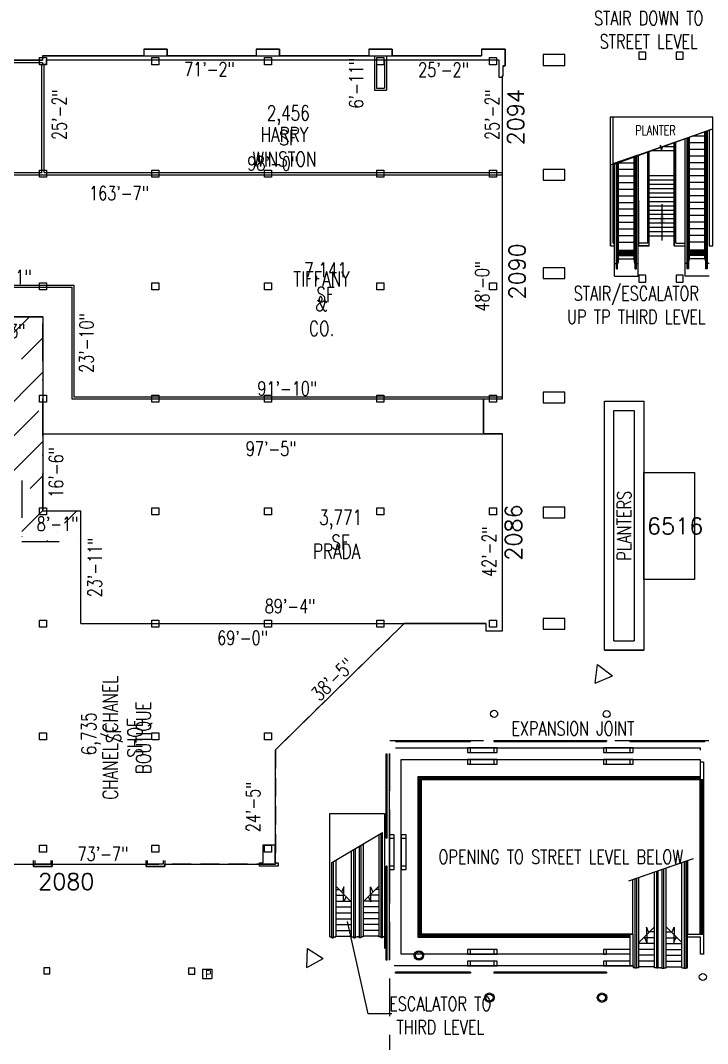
# Model space of a CAD drawing. Extents: x -13345 to 10098, y -1643 to 9113.
# Drawn here: x 285 to 2043, y 1452 to 4071 of the extents above; entities that cross this region are included whole.
import ezdxf
from ezdxf.enums import TextEntityAlignment as Align

# ---------------------------------------------------------------- set-up
doc = ezdxf.new("R2010")
doc.units = 0
doc.header["$LTSCALE"] = 192
doc.header["$MEASUREMENT"] = 0
for name, pattern in [('DASHDOT', [1, 0.5, -0.25, 0, -0.25]), ('DASHED', [0.75, 0.5, -0.25]), ('DASHED2', [0.375, 0.25, -0.125])]:
    doc.linetypes.add(name, pattern=pattern)
doc.layers.get('0').update_dxf_attribs({"linetype": 'CONTINUOUS'})
doc.layers.get('DEFPOINTS').update_dxf_attribs({"linetype": 'CONTINUOUS'})
for name, color, linetype in [('ARCH-FEATURES', 2, 'CONTINUOUS'), ('ARCH-OPENINGS-BELOW', 1, 'CONTINUOUS'), ('ARCH-WALLS-EXTERIOR', 5, 'CONTINUOUS'), ('ARCH-WALLS-INTERIOR', 1, 'CONTINUOUS'), ('DIMENSIONS-TENANT', 7, 'CONTINUOUS'), ('FM-SPNO', 3, 'CONTINUOUS'), ('FM-TENANT-SF', 6, 'CONTINUOUS'), ('FM-TEXT-TENANT', 6, 'CONTINUOUS'), ('M-MEZZANINE-ZZZ', 254, 'DASHDOT'), ('STRUCTURAL-BRACING', 1, 'DASHED'), ('STRUCTURAL-COLUMNS', 3, 'CONTINUOUS'), ('TENANT-DEMISING', 4, 'CONTINUOUS'), ('TENANT-STOREFRONT-LEASELINE', 3, 'DASHED2'), ('TEXT-GENERAL', 2, 'CONTINUOUS')]:
    doc.layers.add(name, color=color, linetype=linetype)
doc.layers.add('COMMON AREA FILL', color=7, linetype='CONTINUOUS', true_color=0xdedede)
doc.styles.add('FMSTXT', font='simplex.shx', dxfattribs={"width": 0.75})
doc.styles.add('SIMPLEX', font='SIMPLEX.shx', dxfattribs={"width": 0.75})
doc.styles.get("Standard").update_dxf_attribs({"font": 'txt.shx', "width": 0.75})
doc.styles.add('STYLE1', font='simplex.shx')
doc.dimstyles.new('LP-SP-MP (without ticks)', dxfattribs={"dimscale": 0, "dimtxt": 36, "dimasz": 12, "dimexe": 8, "dimexo": 8, "dimgap": 8, "dimtad": 1, "dimdec": 0, "dimrnd": 0.0625, "dimzin": 3, "dimdsep": 46, "dimlunit": 4, "dimtxsty": 'Standard', "dimblk1": 'OBLIQUE', "dimblk2": 'OBLIQUE', "dimsah": 1, "dimcen": 0.5, "dimse1": 1, "dimse2": 1, "dimsd1": 1, "dimsd2": 1, "dimclrt": 256, "dimadec": 0, "dimazin": 0, "dimtfac": 6, "dimtdec": 0, "dimtofl": 0, "dimtmove": 0, "dimatfit": 3, "dimldrblk": 'OBLIQUE', "dimfxl": 1, "dimfrac": 2, "dimtolj": 1, "dimtzin": 3, "dimarcsym": 0})

# ---------------------------------------------------------------- blocks, each defined once
blk = doc.blocks.new('UNITSQUARE')
for p, q in [((1, 1), (0, 1)), ((0, 1), (0, 0)), ((1, 0), (1, 1)), ((0, 0), (1, 0))]:
    blk.add_line(p, q)
blk = doc.blocks.new('DIRECT')
for p, q in [((0, 41.6), (-24, 0)), ((0, 41.6), (24, 0)), ((24, 0), (-24, 0))]:
    blk.add_line(p, q)
blk = doc.blocks.new('PHONE')
for p, q in [((-12, 12), (-12, -12)), ((-12, 12), (12, 12)), ((12, 12), (12, -12)), ((-12, -12), (12, -12))]:
    blk.add_line(p, q)
at = {"style": 'STYLE1'}
blk.add_text('P', height=18, dxfattribs=at).set_placement((-5.2, -9.1))
blk = doc.blocks.new('fms4rm')
blk.add_attdef('FMS:RMID', text='', height=12).set_placement((0, 0), align=Align.MIDDLE_CENTER)
blk = doc.blocks.new('*D122')
at = {"layer": 'DEFPOINTS', "color": 0, "transparency": 16777216}
for p in [(123.1, 3312.8), (342.1, 3312.8), (342.1, 3249.6)]:
    blk.add_point(p, dxfattribs=at)
at = {"layer": 'DIMENSIONS-TENANT', "transparency": 16777216, "insert": (232.6, 3275.6), "char_height": 36, "attachment_point": 5}
blk.add_mtext('\\A1;18\'-3"', dxfattribs=at)
blk = doc.blocks.new('_OBLIQUE')
at = {"color": 0, "linetype": 'ByBlock'}
blk.add_line((-0.5, -0.5), (0.5, 0.5), dxfattribs=at)
blk = doc.blocks.new('*D208')
at = {"layer": 'DEFPOINTS', "color": 0, "transparency": 16777216}
for p in [(342.1, 3013.2), (401.8, 3013.2), (342.1, 2814.8)]:
    blk.add_point(p, dxfattribs=at)
at = {"layer": 'DIMENSIONS-TENANT', "transparency": 16777216, "insert": (375.8, 2914), "char_height": 36, "attachment_point": 5, "rotation": 90}
blk.add_mtext('\\A1;16\'-6"', dxfattribs=at)
blk = doc.blocks.new('*D209')
at = {"layer": 'DEFPOINTS', "color": 0, "transparency": 16777216}
for p in [(439.1, 2814.8), (501, 2814.8), (439.1, 2527.4)]:
    blk.add_point(p, dxfattribs=at)
at = {"layer": 'DIMENSIONS-TENANT', "transparency": 16777216, "insert": (475, 2671.1), "char_height": 36, "attachment_point": 5, "rotation": 90}
blk.add_mtext('\\A1;23\'-11"', dxfattribs=at)
blk = doc.blocks.new('*D210')
at = {"layer": 'DEFPOINTS', "color": 0, "transparency": 16777216}
for p in [(342.1, 2814.8), (439.1, 2814.8), (342.1, 2756.6)]:
    blk.add_point(p, dxfattribs=at)
at = {"layer": 'DIMENSIONS-TENANT', "transparency": 16777216, "insert": (379.6, 2782.6), "char_height": 36, "attachment_point": 5}
blk.add_mtext('\\A1;8\'-1"', dxfattribs=at)
blk = doc.blocks.new('*D211')
at = {"layer": 'DEFPOINTS', "color": 0, "transparency": 16777216}
for p in [(342.1, 3013.2), (1510.6, 3013.2), (1510.6, 2949)]:
    blk.add_point(p, dxfattribs=at)
at = {"layer": 'DIMENSIONS-TENANT', "transparency": 16777216, "insert": (926.3, 2975), "char_height": 36, "attachment_point": 5}
blk.add_mtext('\\A1;97\'-5"', dxfattribs=at)
blk = doc.blocks.new('*D212')
at = {"layer": 'DEFPOINTS', "color": 0, "transparency": 16777216}
for p in [(1510.6, 3013.2), (1510.6, 3013.2), (1510.6, 2507.5)]:
    blk.add_point(p, dxfattribs=at)
at = {"layer": 'DIMENSIONS-TENANT', "transparency": 16777216, "insert": (1484.6, 2711.5), "char_height": 36, "attachment_point": 5, "rotation": 90}
blk.add_mtext('\\A1;42\'-2"', dxfattribs=at)
blk = doc.blocks.new('*D213')
at = {"layer": 'DEFPOINTS', "color": 0, "transparency": 16777216}
for p in [(1510.6, 2545.6), (439.1, 2527.4), (1510.6, 2527.4)]:
    blk.add_point(p, dxfattribs=at)
at = {"layer": 'DIMENSIONS-TENANT', "transparency": 16777216, "insert": (974.8, 2571.6), "char_height": 36, "attachment_point": 5}
blk.add_mtext('\\A1;89\'-4"', dxfattribs=at)
blk = doc.blocks.new('*D659')
at = {"layer": 'DEFPOINTS', "color": 0, "transparency": 16777216}
for p in [(1492.6, 3678.8), (1518.6, 3678.8), (1518.6, 3102.8)]:
    blk.add_point(p, dxfattribs=at)
at = {"layer": 'DIMENSIONS-TENANT', "transparency": 16777216, "insert": (1466.6, 3390.8), "char_height": 36, "attachment_point": 5, "rotation": 90}
blk.add_mtext('\\A1;48\'-0"', dxfattribs=at)
blk = doc.blocks.new('*D660')
at = {"layer": 'DEFPOINTS', "color": 0, "transparency": 16777216}
for p in [(1518.3, 3980.8), (1518.3, 3980.8), (1518.3, 3678.8)]:
    blk.add_point(p, dxfattribs=at)
at = {"layer": 'DIMENSIONS-TENANT', "transparency": 16777216, "insert": (1492.3, 3829.8), "char_height": 36, "attachment_point": 5, "rotation": 90}
blk.add_mtext('\\A1;25\'-2"', dxfattribs=at)
blk = doc.blocks.new('*D661')
at = {"layer": 'DEFPOINTS', "color": 0, "transparency": 16777216}
for p in [(-447.9, 3969.8), (342.1, 3969.8), (342.1, 3892.9)]:
    blk.add_point(p, dxfattribs=at)
at = {"layer": 'DIMENSIONS-TENANT', "transparency": 16777216, "insert": (-212.5, 3918.9), "char_height": 36, "attachment_point": 5}
blk.add_mtext('\\A1;65\'-10"', dxfattribs=at)
blk = doc.blocks.new('*D666')
at = {"layer": 'DEFPOINTS', "color": 0, "transparency": 16777216}
for p in [(57.3, 3388.3), (57.3, 3388.3), (416.6, 3388.3)]:
    blk.add_point(p, dxfattribs=at)
at = {"layer": 'DIMENSIONS-TENANT', "transparency": 16777216, "insert": (236.9, 3414.3), "char_height": 36, "attachment_point": 5}
blk.add_mtext('\\A1;29\'-11"', dxfattribs=at)
blk = doc.blocks.new('*D667')
at = {"layer": 'DEFPOINTS', "color": 0, "transparency": 16777216}
for p in [(416.6, 3388.3), (479.5, 3388.3), (416.6, 3102.8)]:
    blk.add_point(p, dxfattribs=at)
at = {"layer": 'DIMENSIONS-TENANT', "transparency": 16777216, "insert": (453.5, 3245.5), "char_height": 36, "attachment_point": 5, "rotation": 90}
blk.add_mtext('\\A1;23\'-10"', dxfattribs=at)
blk = doc.blocks.new('*D668')
at = {"layer": 'DEFPOINTS', "color": 0, "transparency": 16777216}
for p in [(416.6, 3102.8), (1518.6, 3102.8), (1518.6, 3102.8)]:
    blk.add_point(p, dxfattribs=at)
at = {"layer": 'DIMENSIONS-TENANT', "transparency": 16777216, "insert": (967.6, 3128.8), "char_height": 36, "attachment_point": 5}
blk.add_mtext('\\A1;91\'-10"', dxfattribs=at)
blk = doc.blocks.new('*D669')
at = {"layer": 'DEFPOINTS', "color": 0, "transparency": 16777216}
for p in [(-444.7, 3678.8), (1518.6, 3678.8), (1518.6, 3602.7)]:
    blk.add_point(p, dxfattribs=at)
at = {"layer": 'DIMENSIONS-TENANT', "transparency": 16777216, "insert": (536.9, 3628.7), "char_height": 36, "attachment_point": 5}
blk.add_mtext('\\A1;163\'-7"', dxfattribs=at)
blk = doc.blocks.new('*D670')
at = {"layer": 'DEFPOINTS', "color": 0, "transparency": 16777216}
for p in [(341.3, 3980.8), (1195.6, 3980.8), (1195.6, 3920.3)]:
    blk.add_point(p, dxfattribs=at)
at = {"layer": 'DIMENSIONS-TENANT', "transparency": 16777216, "insert": (768.4, 3946.3), "char_height": 36, "attachment_point": 5}
blk.add_mtext('\\A1;71\'-2"', dxfattribs=at)
blk = doc.blocks.new('*D671')
at = {"layer": 'DEFPOINTS', "color": 0, "transparency": 16777216}
for p in [(1216.6, 3980.8), (1518.3, 3980.8), (1518.3, 3919)]:
    blk.add_point(p, dxfattribs=at)
at = {"layer": 'DIMENSIONS-TENANT', "transparency": 16777216, "insert": (1367.4, 3945), "char_height": 36, "attachment_point": 5}
blk.add_mtext('\\A1;25\'-2"', dxfattribs=at)
blk = doc.blocks.new('*D672')
at = {"layer": 'DEFPOINTS', "color": 0, "transparency": 16777216}
for p in [(1195.6, 3980.8), (1169.6, 3897.8), (1195.6, 3897.8)]:
    blk.add_point(p, dxfattribs=at)
at = {"layer": 'DIMENSIONS-TENANT', "transparency": 16777216, "insert": (1143.6, 3910.5), "char_height": 36, "attachment_point": 5, "rotation": 90}
blk.add_mtext('\\A1;6\'-11"', dxfattribs=at)
blk = doc.blocks.new('*D673')
at = {"layer": 'DEFPOINTS', "color": 0, "transparency": 16777216}
for p in [(342.1, 3678.8), (1518.3, 3678.8), (1518.3, 3678.8)]:
    blk.add_point(p, dxfattribs=at)
at = {"layer": 'DIMENSIONS-TENANT', "transparency": 16777216, "insert": (930.2, 3704.8), "char_height": 36, "attachment_point": 5}
blk.add_mtext('\\A1;98\'-0"', dxfattribs=at)
blk = doc.blocks.new('*D674')
at = {"layer": 'DEFPOINTS', "color": 0, "transparency": 16777216}
for p in [(342.1, 3980.8), (410.3, 3980.8), (342.1, 3678.8)]:
    blk.add_point(p, dxfattribs=at)
at = {"layer": 'DIMENSIONS-TENANT', "transparency": 16777216, "insert": (384.3, 3829.8), "char_height": 36, "attachment_point": 5, "rotation": 90}
blk.add_mtext('\\A1;25\'-2"', dxfattribs=at)
blk = doc.blocks.new('*D735')
at = {"layer": 'DEFPOINTS', "color": 0, "transparency": 16777216}
for p in [(54.1, 1911.8), (937.4, 1911.8), (937.4, 1911.8)]:
    blk.add_point(p, dxfattribs=at)
at = {"layer": 'DIMENSIONS-TENANT', "transparency": 16777216, "insert": (495.7, 1937.8), "char_height": 36, "attachment_point": 5}
blk.add_mtext('\\A1;73\'-7"', dxfattribs=at)
blk = doc.blocks.new('*D736')
at = {"layer": 'DEFPOINTS', "color": 0, "transparency": 16777216}
for p in [(906.2, 2204.5), (937.4, 2204.5), (937.4, 1911.8)]:
    blk.add_point(p, dxfattribs=at)
at = {"layer": 'DIMENSIONS-TENANT', "transparency": 16777216, "insert": (880.2, 2058.1), "char_height": 36, "attachment_point": 5, "rotation": 90}
blk.add_mtext('\\A1;24\'-5"', dxfattribs=at)
blk = doc.blocks.new('*D737')
at = {"layer": 'DEFPOINTS', "color": 0, "transparency": 16777216}
for p in [(1267, 2527.4), (1267, 2527.4), (937.4, 2204.5)]:
    blk.add_point(p, dxfattribs=at)
at = {"layer": 'DIMENSIONS-TENANT', "transparency": 16777216, "insert": (1084, 2384.5), "char_height": 36, "attachment_point": 5, "rotation": 44.4134}
blk.add_mtext('\\A1;38\'-5"', dxfattribs=at)
blk = doc.blocks.new('*D738')
at = {"layer": 'DEFPOINTS', "color": 0, "transparency": 16777216}
for p in [(439.1, 2527.4), (1267, 2527.4), (439.1, 2464.6)]:
    blk.add_point(p, dxfattribs=at)
at = {"layer": 'DIMENSIONS-TENANT', "transparency": 16777216, "insert": (853, 2490.6), "char_height": 36, "attachment_point": 5}
blk.add_mtext('\\A1;69\'-0"', dxfattribs=at)

msp = doc.modelspace()

# ---------------------------------------------------------------- hatches: boundary and pattern name
at = {"layer": 'M-MEZZANINE-ZZZ'}
h = msp.add_hatch(dxfattribs=at)
h.set_pattern_fill('ANSI35', color=256, scale=500, style=0)
h.paths.add_polyline_path([(439.1, 2737.8), (439.1, 2814.8), (342.1, 2814.8), (342.1, 3312.8), (123.1, 3312.8), (123.1, 2893.8), (288.1, 2893.8), (288.1, 2737.8)])

# ---------------------------------------------------------------- linework, layer by layer
at = {"layer": 'ARCH-FEATURES'}
for p, q in [((1994, 3435), (1994, 3771.1)), ((1996.6, 3461.1), (1996.6, 3772)), ((2036.5, 3774.6), (2003.7, 3774.6)), ((2036.5, 3461.1), (2036.5, 3786.5)), ((2039.1, 3435), (2039.1, 3787.4)), ((2042, 3435), (2042, 3788.4)), ((1932.2, 3748.8), (1956.3, 3748.8)), ((1986, 3416.7), (1986, 3768.2)), ((1986, 3416.7), (1986, 3768.2)), ((1991.1, 3435), (1991.1, 3770.1)), ((2036.5, 3757.7), (1996.6, 3757.7)), ((1855.5, 3461.1), (1855.5, 3721.2)), ((1858.1, 3435), (1858.1, 3722.1)), ((1861, 3435), (1861, 3723.2)), ((1866, 3416.7), (1866, 3725)), ((1866, 3416.7), (1866, 3725)), ((1901.7, 3737.8), (1956.3, 3737.8)), ((2036.5, 3740.8), (1996.6, 3740.8)), ((2036.5, 3723.9), (1996.6, 3723.9)), ((1805, 3416.7), (1805, 3703)), ((1810.1, 3435), (1810.1, 3704.8)), ((1813, 3435), (1813, 3705.8)), ((1815.6, 3706.9), (1855.5, 3706.9)), ((1815.6, 3461.1), (1815.6, 3706.8)), ((2036.5, 3706.9), (1996.6, 3706.9)), ((1815.6, 3690), (1855.5, 3690)), ((1815.6, 3673.1), (1855.5, 3673.1)), ((1895.8, 3673.8), (1956.3, 3673.8)), ((2036.5, 3690), (1996.6, 3690)), ((2036.5, 3673.1), (1996.6, 3673.1)), ((1815.6, 3656.2), (1855.5, 3656.2)), ((1866, 3416.9), (1866, 3645.1)), ((1895.8, 3662.8), (1956.3, 3662.8)), ((1895.8, 3651.8), (1956.3, 3651.8)), ((1895.8, 3640.8), (1956.3, 3640.8)), ((2036.5, 3656.2), (1996.6, 3656.2)), ((1815.6, 3639.3), (1855.5, 3639.3)), ((1815.6, 3622.3), (1855.5, 3622.3)), ((1895.8, 3629.8), (1958, 3629.8)), ((1895.8, 3618.8), (1958, 3618.8)), ((1986, 3416.9), (1986, 3629.1)), ((2036.5, 3639.3), (1996.6, 3639.3)), ((2036.5, 3622.3), (1996.6, 3622.3)), ((1815.6, 3605.4), (1855.5, 3605.4)), ((1815.6, 3588.5), (1855.5, 3588.5)), ((1895.8, 3607.8), (1958, 3607.8)), ((1895.8, 3596.8), (1958, 3596.8)), ((1927.1, 3508), (1927.1, 3601)), ((2036.5, 3605.4), (1996.6, 3605.4)), ((2036.5, 3588.5), (1996.6, 3588.5)), ((1815.6, 3571.6), (1855.5, 3571.6)), ((1895.8, 3585.8), (1956.3, 3585.8)), ((1895.8, 3574.8), (1956.3, 3574.8)), ((1895.8, 3563.8), (1956.3, 3563.8)), ((2036.5, 3571.6), (1996.6, 3571.6)), ((1815.6, 3554.7), (1855.5, 3554.7)), ((1815.6, 3537.8), (1855.5, 3537.8)), ((1895.8, 3552.8), (1956.3, 3552.8)), ((1895.8, 3541.8), (1956.3, 3541.8)), ((2036.5, 3554.7), (1996.6, 3554.7)), ((2036.5, 3537.8), (1996.6, 3537.8)), ((1815.6, 3520.8), (1855.5, 3520.8)), ((1895.8, 3530.8), (1956.3, 3530.8)), ((1895.8, 3519.8), (1956.3, 3519.8)), ((2036.5, 3520.8), (1996.6, 3520.8)), ((1815.6, 3503.9), (1855.5, 3503.9)), ((1815.6, 3483.1), (1855.5, 3483.1)), ((1818.4, 3469.4), (1818.4, 3483.1)), ((1821.2, 3469.4), (1821.2, 3483.1)), ((1824, 3469.4), (1824, 3483.1)), ((1826.9, 3469.4), (1826.9, 3483.1)), ((1829.7, 3469.4), (1829.7, 3483.1)), ((1832.5, 3469.4), (1832.5, 3483.1)), ((1835.3, 3469.4), (1835.3, 3483.1)), ((1838.1, 3469.4), (1838.1, 3483.1)), ((1841, 3469.4), (1841, 3483.1)), ((1843.8, 3469.4), (1843.8, 3483.1)), ((1846.6, 3469.4), (1846.6, 3483.1)), ((1849.4, 3469.4), (1849.4, 3483.1)), ((1852.3, 3469.4), (1852.3, 3483.1)), ((2036.5, 3503.9), (1996.6, 3503.9)), ((2036.5, 3483.1), (1996.6, 3483.1)), ((1999.8, 3469.4), (1999.8, 3483.1)), ((2002.7, 3469.4), (2002.7, 3483.1)), ((2005.5, 3469.4), (2005.5, 3483.1)), ((2008.3, 3469.4), (2008.3, 3483.1)), ((2011.1, 3469.4), (2011.1, 3483.1)), ((2013.9, 3469.4), (2013.9, 3483.1)), ((2016.8, 3469.4), (2016.8, 3483.1)), ((2019.6, 3469.4), (2019.6, 3483.1)), ((2022.4, 3469.4), (2022.4, 3483.1)), ((2025.2, 3469.4), (2025.2, 3483.1)), ((2028.1, 3469.4), (2028.1, 3483.1)), ((2030.9, 3469.4), (2030.9, 3483.1)), ((2033.7, 3469.4), (2033.7, 3483.1)), ((1815.6, 3461.1), (1813.7, 3448.9)), ((1815.6, 3469.4), (1855.5, 3469.4)), ((1815.6, 3461.1), (1855.5, 3461.1)), ((1857.4, 3448.9), (1855.5, 3461.1)), ((1994.7, 3448.9), (1996.6, 3461.1)), ((2036.5, 3469.4), (1996.6, 3469.4)), ((2036.5, 3461.1), (1996.6, 3461.1)), ((2036.5, 3461.1), (2038.4, 3448.9)), ((1805, 3448.9), (1810.1, 3448.9)), ((1810.1, 3435), (1813, 3435)), ((1813, 3448.9), (1813.7, 3448.9)), ((1857.4, 3448.9), (1858.1, 3448.9)), ((1858.1, 3435), (1861, 3435)), ((1861, 3448.9), (1866, 3448.9)), ((1991.1, 3448.9), (1986, 3448.9)), ((1994, 3435), (1991.1, 3435)), ((1994.7, 3448.9), (1994, 3448.9)), ((2039.1, 3448.9), (2038.4, 3448.9)), ((2042, 3435), (2039.1, 3435)), ((2047, 3448.9), (2042, 3448.9)), ((1805, 3416.7), (1866, 3416.7)), ((2047, 3416.7), (1986, 3416.7)), ((1779.5, 2459.1), (1779.5, 3096.7)), ((1779.5, 3096.7), (1879.7, 3096.7)), ((1879.7, 3096.7), (1879.7, 2459.1)), ((1803.5, 3072.7), (1855.7, 3072.7)), ((1803.5, 2483.1), (1803.5, 3072.7)), ((1855.7, 3072.7), (1855.7, 2483.1)), ((1803.5, 2483.1), (1855.7, 2483.1)), ((1779.5, 2459.1), (1879.7, 2459.1)), ((1244.5, 2228.3), (1436.5, 2228.3)), ((1244.5, 2228.3), (1244.5, 2225.3)), ((1436.5, 2225.3), (1436.5, 2228.3)), ((1496.5, 2228.3), (1784.5, 2228.3)), ((1496.5, 2228.3), (1496.5, 2225.3)), ((1784.5, 2228.3), (1784.5, 2225.3)), ((1844.5, 2228.3), (2036.5, 2228.3)), ((1844.5, 2228.3), (1844.5, 2225.3)), ((2036.5, 2228.3), (2036.5, 2225.3)), ((1244.5, 2225.3), (1436.5, 2225.3)), ((1244.5, 2209.3), (2024.5, 2209.3)), ((1504.5, 2209.3), (1428.5, 2209.3)), ((1428.5, 2209.3), (1428.5, 2197.3)), ((1436.5, 2197.3), (1436.5, 2209.3)), ((1496.5, 2225.3), (1784.5, 2225.3)), ((1496.5, 2209.3), (1496.5, 2197.3)), ((1504.5, 2197.3), (1504.5, 2209.3)), ((1852.5, 2209.3), (1776.5, 2209.3)), ((1776.5, 2209.3), (1776.5, 2197.3)), ((1784.5, 2197.3), (1784.5, 2209.3)), ((1844.5, 2225.3), (2036.5, 2225.3)), ((1844.5, 2209.3), (1844.5, 2197.3)), ((1852.5, 2197.3), (1852.5, 2209.3)), ((2024.5, 2209.3), (2024.5, 2203.3)), ((1220.6, 2194.1), (1223.6, 2194.1)), ((1220.6, 1978.3), (1220.6, 2194.1)), ((1223.6, 1978.3), (1223.6, 2194.1)), ((1229.5, 1666.2), (1229.5, 2194.3)), ((1259.5, 1681.2), (1259.5, 2179.3)), ((1259.5, 2179.3), (2024.5, 2179.3)), ((1428.5, 2197.3), (1504.5, 2197.3)), ((1504.5, 2179.3), (1428.5, 2179.3)), ((1428.5, 2179.3), (1428.5, 2167.3)), ((1436.5, 2167.3), (1436.5, 2179.3)), ((1496.5, 2179.3), (1496.5, 2167.3)), ((1504.5, 2167.3), (1504.5, 2179.3)), ((1776.5, 2197.3), (1852.5, 2197.3)), ((1852.5, 2179.3), (1776.5, 2179.3)), ((1776.5, 2179.3), (1776.5, 2167.3)), ((1784.5, 2167.3), (1784.5, 2179.3)), ((1844.5, 2179.3), (1844.5, 2167.3)), ((1852.5, 2167.3), (1852.5, 2179.3)), ((2024.5, 2179.3), (2024.5, 2172.6)), ((1428.5, 2167.3), (1504.5, 2167.3)), ((1776.5, 2167.3), (1852.5, 2167.3)), ((1076.5, 1725.5), (1076.4, 2041.1)), ((1081.5, 1916), (1211.5, 1992.9)), ((1223.6, 1978.3), (1220.6, 1978.3)), ((1229.5, 1986.3), (1229.5, 1978.3)), ((1241.5, 1986.3), (1229.5, 1986.3)), ((1229.5, 1986.3), (1229.5, 1898.2)), ((1229.5, 1978.3), (1241.5, 1978.3)), ((1241.5, 1978.3), (1241.5, 1986.3)), ((1241.5, 1898.2), (1241.5, 1986.3)), ((1259.5, 1986.3), (1259.5, 1898.2)), ((1271.5, 1986.3), (1259.5, 1986.3)), ((1259.5, 1986.3), (1259.5, 1978.3)), ((1259.5, 1978.3), (1271.5, 1978.3)), ((1271.5, 1898.2), (1271.5, 1986.3)), ((1271.5, 1978.3), (1271.5, 1986.3)), ((1842.1, 1868.6), (2007.6, 1926.1)), ((1220.6, 1665.9), (1220.6, 1906.2)), ((1223.6, 1906.2), (1220.6, 1906.2)), ((1223.6, 1665.9), (1223.6, 1906.2)), ((1241.5, 1906.2), (1229.5, 1906.2)), ((1229.5, 1906.2), (1229.5, 1898.2)), ((1229.5, 1898.2), (1241.5, 1898.2)), ((1241.5, 1898.2), (1241.5, 1906.2)), ((1271.5, 1906.2), (1259.5, 1906.2)), ((1259.5, 1906.2), (1259.5, 1898.2)), ((1259.5, 1898.2), (1271.5, 1898.2)), ((1271.5, 1898.2), (1271.5, 1906.2)), ((1991.8, 1646.3), (1992.2, 1724.5)), ((1844.5, 1681.2), (1259.5, 1681.2)), ((1504.5, 1693.2), (1428.5, 1693.2)), ((1428.5, 1693.2), (1428.5, 1681.2)), ((1428.5, 1681.2), (1504.5, 1681.2)), ((1436.5, 1681.2), (1436.5, 1693.2)), ((1496.5, 1693.2), (1496.5, 1681.2)), ((1504.5, 1681.2), (1504.5, 1693.2)), ((1844.5, 1693.2), (1776.5, 1693.2)), ((1776.5, 1693.2), (1776.5, 1681.2)), ((1776.5, 1681.2), (1784.5, 1681.2)), ((1784.5, 1681.2), (1784.5, 1693.2)), ((1223.6, 1665.9), (1220.6, 1665.9)), ((1852.5, 1651.2), (1241, 1651.6)), ((1504.5, 1663.2), (1428.5, 1663.2)), ((1428.5, 1663.2), (1428.5, 1651.2)), ((1428.5, 1651.2), (1504.5, 1651.2)), ((1436.5, 1651.2), (1436.5, 1663.2)), ((1496.5, 1663.2), (1496.5, 1651.2)), ((1504.5, 1651.2), (1504.5, 1663.2)), ((1776.5, 1663.2), (1776.5, 1651.2)), ((1844.5, 1663.2), (1776.5, 1663.2)), ((1776.5, 1651.2), (1842.7, 1651.2)), ((1776.5, 1651.2), (1852.5, 1651.2)), ((1784.5, 1651.2), (1784.5, 1663.2)), ((1852.5, 1651.2), (1852.7, 1646.3)), ((1436.5, 1635.2), (1244.5, 1635.2)), ((1244.5, 1632.2), (1244.5, 1635.2)), ((1436.5, 1632.2), (1244.5, 1632.2)), ((1436.5, 1635.2), (1436.5, 1632.2)), ((1784.5, 1635.2), (1496.5, 1635.2)), ((1496.5, 1635.2), (1496.5, 1632.2)), ((1784.5, 1632.2), (1496.5, 1632.2)), ((1784.5, 1635.2), (1784.5, 1632.2))]:
    msp.add_line(p, q, dxfattribs=at)
msp.add_lwpolyline([(2057, 3823.7), (1794.3, 3823.7), (1794.3, 3701.9), (2057, 3793.6)], close=True, dxfattribs=at)
at = {"layer": 'ARCH-FEATURES', "elevation": 0, "flags": 128}
msp.add_lwpolyline([(2050, 3791.3), (1926.7, 3746.9), (1925.5, 3740.1), (1922.4, 3751.7), (1921.2, 3744.9), (1802, 3701.9)], dxfattribs=at)
at = {"layer": 'ARCH-FEATURES', "flags": 128}
for points in [[(1994, 3771.1), (1994, 3435), (1991.1, 3435), (1991.1, 3770.1)], [(2042, 3788.4), (2042, 3435), (2039.1, 3435), (2039.1, 3787.4)], [(1858.1, 3722.1), (1858.1, 3435), (1861, 3435), (1861, 3723.2)], [(1810.1, 3704.8), (1810.1, 3435), (1813, 3435), (1813, 3705.8)]]:
    msp.add_lwpolyline(points, dxfattribs=at)
at = {"layer": 'ARCH-FEATURES', "linetype": 'Continuous'}
for points in [[(1076.4, 2041.1), (1216.5, 2041), (1216.5, 1695.3)], [(1207.5, 1723.3), (1207.5, 1990.5)], [(1211.5, 1723.3), (1211.5, 1992.9)], [(1201.5, 1987), (1201.5, 1725.5)], [(905.5, 1961.3), (935.5, 1961.3), (935.5, 1915.3), (944.5, 1915.3), (944.5, 1906.3), (896.5, 1906.3), (896.5, 1915.3), (905.5, 1915.3), (905.5, 1961.3)], [(1131.5, 1945.6), (1131.5, 1725.5)], [(1137.5, 1949.1), (1137.5, 1723.3)], [(1141.5, 1951.5), (1141.5, 1723.3)], [(1151.5, 1957.4), (1151.5, 1723.3)], [(1155.5, 1959.8), (1155.5, 1723.3)], [(1161.5, 1963.3), (1161.5, 1725.5)], [(1081.5, 1723.3), (1081.5, 1916)], [(1085.5, 1723.3), (1085.5, 1918.4)], [(1091.5, 1921.9), (1091.5, 1725.5)], [(1977.2, 1756.2), (1977.2, 1915.6)], [(1983.2, 1917.7), (1983.2, 1756.2)], [(1987.2, 1919.1), (1987.2, 1756.2)], [(1992.2, 1732.1), (1992.2, 1920.8)], [(1907.2, 1756.2), (1907.2, 1891.2)], [(1913.2, 1756.2), (1913.2, 1893.3)], [(1917.2, 1756.2), (1917.2, 1894.7)], [(1927.2, 1756.2), (1927.2, 1898.2)], [(1931.2, 1756.2), (1931.2, 1899.6)], [(1937.2, 1756.2), (1937.2, 1901.7)], [(1852.2, 1732.2), (1852.2, 1872.1)], [(1857.2, 1873.9), (1857.2, 1756.2)], [(1861.2, 1875.2), (1861.2, 1756.2)], [(1867.2, 1756.2), (1867.2, 1877.3)], [(1091.5, 1854.9), (1131.5, 1814.9)], [(1091.5, 1846.9), (1099.4, 1846.9)], [(1118, 1828.3), (1111.7, 1815), (1112.7, 1853.9), (1106.6, 1839.8)], [(1201.5, 1854.9), (1161.5, 1814.9)], [(1174.9, 1828.3), (1181.2, 1815), (1180.2, 1853.9), (1186.4, 1839.8)], [(1201.5, 1846.9), (1193.6, 1846.9)], [(1091.5, 1831.9), (1114.4, 1831.9)], [(1091.5, 1816.9), (1129.4, 1816.9)], [(1201.5, 1816.9), (1163.6, 1816.9)], [(1201.5, 1831.9), (1178.6, 1831.9)], [(1091.5, 1801.9), (1131.5, 1801.9)], [(1091.5, 1786.9), (1131.5, 1786.9)], [(1201.5, 1801.9), (1161.5, 1801.9)], [(1201.5, 1786.9), (1161.5, 1786.9)], [(1852.2, 1756.2), (1852.2, 1798.8)], [(1992.2, 1756.2), (1992.2, 1798.8)], [(1091.5, 1771.9), (1131.5, 1771.9)], [(1091.5, 1756.9), (1131.5, 1756.9)], [(1201.5, 1771.9), (1161.5, 1771.9)], [(1201.5, 1756.9), (1161.5, 1756.9)], [(1857.2, 1756.2), (1857.2, 1646.3)], [(1861.2, 1756.2), (1861.2, 1646.3)], [(1867.2, 1646.3), (1867.2, 1756.2)], [(1907.2, 1646.3), (1907.2, 1756.2)], [(1913.2, 1646.3), (1913.2, 1756.2)], [(1917.2, 1646.3), (1917.2, 1756.2)], [(1927.2, 1646.3), (1927.2, 1756.2)], [(1931.2, 1646.3), (1931.2, 1756.2)], [(1937.2, 1646.3), (1937.2, 1756.2)], [(1977.2, 1646.3), (1977.2, 1756.2)], [(1983.2, 1756.2), (1983.2, 1646.3)], [(1987.2, 1756.2), (1987.2, 1646.3)], [(1091.5, 1741.9), (1131.5, 1741.9)], [(1201.5, 1741.9), (1161.5, 1741.9)], [(1867.2, 1710.8), (1907.2, 1750.8)], [(1893.1, 1736.6), (1886.7, 1749.9), (1887.7, 1711), (1881.6, 1725.1)], [(1907.2, 1738.3), (1894.8, 1738.3)], [(1977.2, 1710.8), (1937.2, 1750.8)], [(1937.2, 1738.3), (1949.7, 1738.3)], [(1951.4, 1736.6), (1957.8, 1749.9), (1956.8, 1711), (1962.9, 1725.1)], [(1076.5, 1725.5), (1081.5, 1725.5), (1081.5, 1723.3), (1085.5, 1723.3), (1085.5, 1725.5), (1091.5, 1725.5), (1091.5, 1726.9), (1131.5, 1726.9), (1131.5, 1725.5), (1137.5, 1725.5), (1137.5, 1723.3), (1141.5, 1723.3), (1141.5, 1725.5), (1146.5, 1725.5)], [(1216.5, 1725.5), (1211.5, 1725.5), (1211.5, 1723.3), (1207.5, 1723.3), (1207.5, 1725.5), (1201.5, 1725.5), (1201.5, 1726.9), (1161.5, 1726.9), (1161.5, 1725.5), (1155.5, 1725.5), (1155.5, 1723.3), (1151.5, 1723.3), (1151.5, 1725.5), (1146.5, 1725.5)], [(1907.2, 1708.3), (1867.2, 1708.3)], [(1907.2, 1723.3), (1879.8, 1723.3)], [(1937.2, 1723.3), (1964.7, 1723.3)], [(1937.2, 1708.3), (1977.2, 1708.3)], [(1907.2, 1693.3), (1867.2, 1693.3)], [(1907.2, 1678.3), (1867.2, 1678.3)], [(1937.2, 1693.3), (1977.2, 1693.3)], [(1937.2, 1678.3), (1977.2, 1678.3)], [(1907.2, 1663.3), (1867.2, 1663.3)], [(1937.2, 1663.3), (1977.2, 1663.3)], [(1867.2, 1646.3), (1861.2, 1646.3), (1861.2, 1645.3), (1857.2, 1645.3), (1857.2, 1646.3), (1852.7, 1646.3)], [(1907.2, 1648.3), (1867.2, 1648.3)], [(1922.5, 1646.3), (1917.2, 1646.3), (1917.2, 1645.3), (1913.2, 1645.3), (1913.2, 1646.3), (1907.2, 1646.3)], [(1922, 1646.3), (1927.2, 1646.3), (1927.2, 1645.3), (1931.2, 1645.3), (1931.2, 1646.3), (1937.2, 1646.3)], [(1937.2, 1648.3), (1977.2, 1648.3)], [(1977.2, 1646.3), (1983.2, 1646.3), (1983.2, 1645.3), (1987.2, 1645.3), (1987.2, 1646.3), (1991.8, 1646.3)]]:
    msp.add_lwpolyline(points, dxfattribs=at)
at = {"layer": 'ARCH-FEATURES'}
msp.add_solid([(1920.4, 3553.4), (1933.8, 3553.4), (1927.1, 3601)], dxfattribs=at)
at = {"layer": 'ARCH-OPENINGS-BELOW'}
for p, q in [((1795, 3494.3), (1795, 3823.7)), ((1802, 3501.3), (1802, 3823.7)), ((1958, 3494.3), (1958, 3758.2)), ((1962, 3501.3), (1962, 3759.6)), ((1890, 3501.3), (1890, 3733.6)), ((1894, 3494.3), (1894, 3735.1)), ((1795, 3494.3), (1805, 3494.3)), ((1802, 3501.3), (1805, 3501.3)), ((1890, 3501.3), (1866.1, 3501.3)), ((1894, 3494.3), (1866.1, 3494.3)), ((1958, 3494.3), (1986, 3494.3)), ((1962, 3501.3), (1986, 3501.3)), ((2032.5, 2172.6), (2024.5, 2172.6)), ((2024.5, 2172.6), (2024.5, 1732.1)), ((2032.5, 2172.6), (2032.5, 1680.7)), ((1302.5, 2136.3), (2024.5, 2136.3)), ((1302.5, 1724.2), (1302.5, 2136.3)), ((1305, 2133.8), (2024.5, 2133.8)), ((1305, 1726.7), (1305, 2133.8)), ((1308, 2130.8), (2024.5, 2130.8)), ((1308, 1729.7), (1308, 2130.8)), ((1310.5, 2128.3), (2024.5, 2128.3)), ((1310.5, 1732.2), (1310.5, 2128.3)), ((2024.5, 2128.3), (2032.5, 2128.3)), ((2027, 2128.3), (2027, 1732.1)), ((2030, 2128.3), (2030, 1732.1)), ((1844.5, 1729.7), (1308, 1729.7)), ((1852.5, 1732.2), (1310.5, 1732.2)), ((1844.5, 1732.2), (1844.5, 1651.2)), ((1852.5, 1651.2), (1852.5, 1732.2)), ((1992.2, 1732.1), (2032.5, 1732.1)), ((1992.2, 1724.5), (1992.2, 1732.1)), ((1844.5, 1724.2), (1302.5, 1724.2)), ((1844.5, 1726.7), (1305, 1726.7)), ((2024.8, 1724.5), (1992.2, 1724.5)), ((2025.1, 1717.4), (2024.4, 1717.4)), ((2024.8, 1680.8), (2024.8, 1724.5)), ((2032.5, 1680.8), (2024.8, 1680.8)), ((1844.5, 1651.2), (1852.5, 1651.2))]:
    msp.add_line(p, q, dxfattribs=at)
at = {"layer": 'ARCH-WALLS-EXTERIOR'}
for p, q in [((341.3, 3980.8), (1464.3, 3980.8)), ((341.3, 3980.8), (341.3, 3969.8)), ((600.1, 3997.8), (660.1, 3997.8)), ((600.1, 3997.8), (600.1, 3980.8)), ((660.1, 3997.8), (660.1, 3980.8)), ((888.1, 3997.8), (948.1, 3997.8)), ((888.1, 3997.8), (888.1, 3980.8)), ((948.1, 3997.8), (948.1, 3980.8)), ((1176.1, 3997.8), (1236.1, 3997.8)), ((1176.1, 3997.8), (1176.1, 3980.8)), ((1236.1, 3997.8), (1236.1, 3980.8)), ((1464.3, 3997.8), (1525.1, 3997.8)), ((1464.3, 3997.8), (1464.3, 3980.8)), ((1525.1, 3997.8), (1525.1, 3955.3)), ((-441.9, 3963.8), (341.3, 3963.8)), ((341.3, 3963.8), (341.3, 3958.9)), ((341.3, 3958.9), (350.8, 3958.9)), ((350.8, 3969.9), (350.8, 3958.9)), ((350.8, 3969.9), (1509.3, 3969.9)), ((1509.3, 3969.9), (1509.3, 3926)), ((1520.3, 3930), (1520.3, 3955.3)), ((1525.1, 3955.3), (1520.3, 3955.3)), ((1516.3, 3926), (1520.3, 3930)), ((1509.3, 3926), (1516.3, 3926)), ((52.3, 3393.3), (421.6, 3393.3)), ((57.3, 3388.3), (416.6, 3388.3)), ((416.6, 3388.3), (416.6, 3102.8)), ((421.6, 3393.3), (421.6, 3107.8)), ((123.1, 3312.8), (342.1, 3312.8)), ((342.1, 3312.8), (342.1, 3013.2)), ((416.6, 3102.8), (1518.6, 3102.8)), ((421.6, 3107.8), (1518.6, 3107.8)), ((1470.1, 3102.8), (1470.1, 3013.2)), ((1518.6, 3102.8), (1518.6, 3107.8)), ((342.1, 3013.2), (1518.1, 3013.2)), ((1518.1, 2508.3), (1518.1, 3013.2)), ((1476, 2527.4), (1267, 2527.4)), ((1476, 2527.4), (1476, 2508.3)), ((1476, 2508.3), (1518.1, 2508.3)), ((-1037.9, 1911.8), (638.6, 1911.8)), ((318.1, 1905.8), (318.1, 1920.8)), ((322.1, 1911.8), (322.1, 1920.8)), ((362.1, 1911.8), (322.1, 1911.8)), ((362.1, 1920.8), (362.1, 1911.8)), ((366.1, 1920.8), (366.1, 1905.8)), ((606.1, 1905.8), (606.1, 1920.8)), ((610.1, 1911.8), (610.1, 1920.8)), ((650.1, 1911.8), (610.1, 1911.8)), ((650.1, 1920.8), (650.1, 1911.8)), ((654.1, 1920.8), (654.1, 1905.8)), ((366.1, 1905.8), (318.1, 1905.8)), ((654.1, 1905.8), (606.1, 1905.8))]:
    msp.add_line(p, q, dxfattribs=at)
msp.add_lwpolyline([(-447.9, 3969.8), (341.3, 3969.8)], dxfattribs=at)
at = {"layer": 'ARCH-WALLS-INTERIOR'}
for p, q in [((1190.6, 3980.8), (1190.6, 3892.8)), ((1221.6, 3980.8), (1221.6, 3892.8)), ((1195.6, 3969.9), (1195.6, 3897.8)), ((1216.6, 3969.9), (1216.6, 3897.8)), ((1190.6, 3892.8), (1221.6, 3892.8)), ((1195.6, 3897.8), (1216.6, 3897.8))]:
    msp.add_line(p, q, dxfattribs=at)
at = {"layer": 'COMMON AREA FILL'}
msp.add_lwpolyline([(78.1, 1911.8), (318.1, 1911.8), (318.1, 1905.8), (366.1, 1905.8), (366.1, 1911.8), (606.1, 1911.8), (606.1, 1905.8), (654.1, 1905.8), (654.1, 1911.8), (937.4, 1911.8), (937.4, 2204.5), (1267, 2527.4), (1476, 2527.4), (1476, 2508.3), (1518.1, 2508.3), (1518.1, 3013.2), (1470.1, 3013.2), (1470.1, 3102.8), (1518.6, 3102.8), (1518.6, 3678.8), (1518.3, 3678.8), (1518.3, 3928), (1520.3, 3930), (1520.3, 3955.3), (1525.1, 3955.3), (1525.1, 3997.8), (1464.3, 3997.8), (1464.3, 3980.8), (1236.1, 3980.8), (1236.1, 3997.8), (1176.1, 3997.8), (1176.1, 3980.8), (948.1, 3980.8), (948.1, 3997.8), (888.1, 3997.8), (888.1, 3980.8), (660.1, 3980.8), (660.1, 3997.8), (600.1, 3997.8), (600.1, 3980.8), (341.3, 3980.8), (341.3, 3969.8), (-485.9, 3969.8)], dxfattribs=at)
for points in [[(1794.3, 3823.7), (1794.3, 3701.9), (1795, 3702.2), (1795, 3494.3), (1805, 3494.3), (1805, 3501.3), (1802, 3501.3), (1802, 3704.6), (1866, 3726.9), (1866.1, 3494.3), (1894, 3494.3), (1894, 3736.7), (1958, 3759), (1958, 3494.3), (1986, 3494.3), (1986, 3768.8), (2047, 3790.2), (2047, 3494.3), (2057, 3494.3), (2057, 3823.7)], [(1779.5, 3096.7), (1879.7, 3096.7), (1879.7, 2459.1), (1779.5, 2459.1)], [(2009.7, 2640.2), (1879.7, 2640.2), (1879.7, 2913.7), (2009.7, 2913.7)], [(1992.2, 1920.8), (1992.2, 1732.2), (2024.5, 1732.2), (2024.5, 2128.3), (1310.5, 2128.3), (1310.5, 1732.2), (1852.2, 1732.2), (1852.2, 1872.1)]]:
    msp.add_lwpolyline(points, close=True, dxfattribs=at)
at = {"layer": 'M-MEZZANINE-ZZZ'}
msp.add_lwpolyline([(439.1, 2737.8), (439.1, 2814.8), (342.1, 2814.8), (342.1, 3312.8), (123.1, 3312.8), (123.1, 2893.8), (288.1, 2893.8), (288.1, 2737.8)], close=True, dxfattribs=at)
at = {"layer": 'STRUCTURAL-BRACING'}
msp.add_lwpolyline([(1230.1, 82.8), (1230.1, 2228), (2072.1, 2228), (2072.1, 4155.1)], dxfattribs=at)
at = {"layer": 'STRUCTURAL-COLUMNS', "flags": 128}
for points in [[(1867.7, 3971.8), (1884.2, 3971.8, 0.414214), (1885, 3972.6), (1885, 3989.1, 0.414214), (1884.2, 3989.8), (1867.7, 3989.8, 0.414214), (1867, 3989.1), (1867, 3972.6, 0.414214)], [(1963.7, 3971.8), (1980.2, 3971.8, 0.414214), (1981, 3972.6), (1981, 3989.1, 0.414214), (1980.2, 3989.8), (1963.7, 3989.8, 0.414214), (1963, 3989.1), (1963, 3972.6, 0.414214)], [(1867.7, 3400.8), (1884.2, 3400.8, 0.414214), (1885, 3401.6), (1885, 3418.1, 0.414214), (1884.2, 3418.8), (1867.7, 3418.8, 0.414214), (1867, 3418.1), (1867, 3401.6, 0.414214)], [(1963.7, 3400.8), (1980.2, 3400.8, 0.414214), (1981, 3401.6), (1981, 3418.1, 0.414214), (1980.2, 3418.8), (1963.7, 3418.8, 0.414214), (1963, 3418.1), (1963, 3401.6, 0.414214)]]:
    msp.add_lwpolyline(points, format="xyb", close=True, dxfattribs=at)
at = {"layer": 'STRUCTURAL-COLUMNS', "linetype": 'Continuous'}
for points in [[(359.9, 1646.2), (344.2, 1646.2), (344.2, 1630.7), (359.9, 1630.7), (359.9, 1646.2)], [(730.8, 1645.6), (715.1, 1645.6), (715.1, 1630.1), (730.8, 1630.1), (730.8, 1645.6)]]:
    msp.add_lwpolyline(points, dxfattribs=at)
for centre, radius in [((1497, 2296.3), 9), ((1784.9, 2295.7), 9), ((1304.5, 1677.9), 12), ((1485.1, 1569.8), 12), ((1485.1, 1569.8), 9), ((1773.1, 1569.8), 12), ((1773.1, 1569.8), 9)]:
    msp.add_circle(centre, radius, dxfattribs=at)
at = {"layer": 'STRUCTURAL-COLUMNS'}
for centre in [(1304.5, 1677.9), (2031.1, 1622.8)]:
    msp.add_circle(centre, 9, dxfattribs=at)
at = {"layer": 'TENANT-DEMISING'}
for p, q in [((339.1, 3681.8), (339.1, 3957.8)), ((345.1, 3681.8), (345.1, 3957.8)), ((-439.7, 3681.8), (339.1, 3681.8)), ((-439.7, 3675.8), (1518.6, 3675.8)), ((345.1, 3681.8), (1518.3, 3681.8)), ((342.1, 3013.2), (342.1, 2814.8)), ((439.1, 2814.8), (342.1, 2814.8)), ((439.1, 2527.4), (439.1, 2814.8)), ((439.1, 2527.4), (1266.9, 2527.4))]:
    msp.add_line(p, q, dxfattribs=at)
at = {"layer": 'TENANT-STOREFRONT-LEASELINE'}
for p, q in [((1518.3, 3678.8), (1518.3, 3928)), ((1518.3, 3678.8), (1518.6, 3678.8)), ((1518.6, 3107.8), (1518.6, 3678.8)), ((937.4, 2204.5), (1267, 2527.4)), ((937.4, 2204.5), (937.4, 1911.8)), ((937.4, 1911.8), (654.1, 1911.8))]:
    msp.add_line(p, q, dxfattribs=at)
at = {"layer": 'TEXT-GENERAL'}
for p, q in [((1174.9, 1528.6), (1121.7, 1765)), ((1235.4, 1528.6), (1174.9, 1528.6))]:
    msp.add_line(p, q, dxfattribs=at)

# ---------------------------------------------------------------- block references
at = {"layer": 'ARCH-FEATURES', "xscale": -55.38432000000012, "yscale": -27.69216000000006, "zscale": 12}
for p in [(1678, 3983.6), (1678, 3689.6), (1678, 3438.1), (1678, 3119.6), (1678, 2825.6), (1678, 2540.6)]:
    msp.add_blockref('UNITSQUARE', p, dxfattribs=at)
at = {"layer": 'ARCH-FEATURES'}
for p, rotation in [((1780.5, 2408.1), 143.5209951459562), ((1039.4, 1682.7), 148.2960907916173)]:
    msp.add_blockref('DIRECT', p, dxfattribs=dict(at, rotation=rotation))
msp.add_blockref('PHONE', (762.8, 1630.8), dxfattribs=at)
at = {"layer": 'FM-SPNO', "xscale": 3.5, "yscale": 3.5, "zscale": 3.5, "rotation": 90}
for p, values in [((1552, 3823.4), {'FMS:RMID': '2094'}), ((1555.8, 3428.8), {'FMS:RMID': '2090'}), ((1546.6, 2760.3), {'FMS:RMID': '2086'})]:
    msp.add_blockref('fms4rm', p, dxfattribs=at).add_auto_attribs(values)
at = {"layer": 'FM-SPNO', "xscale": 3.5, "yscale": 3.5, "zscale": 3.5}
for p, values in [((1960.3, 2776.9), {'FMS:RMID': '6516'}), ((402.1, 1867), {'FMS:RMID': '2080'})]:
    msp.add_blockref('fms4rm', p, dxfattribs=at).add_auto_attribs(values)
at = {"layer": 'STRUCTURAL-COLUMNS', "xscale": 18, "yscale": -18, "zscale": 12}
for p in [(333.1, 3975.8), (621.1, 3975.8), (909.1, 3975.8), (1197.1, 3975.8), (1485.1, 3975.8), (333.1, 3687.8), (621.1, 3687.8), (909.1, 3687.8), (1197.1, 3687.8), (1485.1, 3687.8), (333.1, 3399.8), (621.1, 3399.8), (909.1, 3399.8), (1197.1, 3399.8), (1485.1, 3399.8), (333.1, 3111.8), (621.1, 3111.8), (909.1, 3111.8), (1197.1, 3111.8), (1485.1, 3111.8), (333.1, 2823.8), (621.1, 2823.8), (909.1, 2823.8), (1197.1, 2823.8), (1485.1, 2823.8), (333.1, 2535.8), (621.1, 2535.8), (909.1, 2535.8), (1197.1, 2535.8), (1485.1, 2535.8), (333.1, 2247.8), (621.1, 2247.8), (909.1, 2247.8), (333.1, 1959.8), (621.1, 1959.8), (909.1, 1959.8)]:
    msp.add_blockref('UNITSQUARE', p, dxfattribs=at)

# ---------------------------------------------------------------- texts
at = {"layer": 'FM-TENANT-SF', "char_height": 38, "width": 1, "attachment_point": 5, "style": 'FMSTXT'}
for s, insert in [('2,456 SF', (970.2, 3802.6)), ('7,141 SF', (1065.5, 3400.9)), ('3,771 SF', (1104, 2767.4))]:
    msp.add_mtext(s, dxfattribs=dict(at, insert=insert))
at = {"layer": 'FM-TENANT-SF', "insert": (491.3, 2245.2), "char_height": 38, "width": 1, "attachment_point": 5, "rotation": 90, "style": 'FMSTXT'}
msp.add_mtext('6,735 SF', dxfattribs=at)
at = {"layer": 'FM-TEXT-TENANT', "char_height": 38, "width": 1, "attachment_point": 5, "style": 'FMSTXT'}
for s, insert in [('HARRY WINSTON', (960.2, 3747.6)), ('TIFFANY & CO.', (1055.5, 3345.9)), ('PRADA', (1094, 2712.4))]:
    msp.add_mtext(s, dxfattribs=dict(at, insert=insert))
at = {"layer": 'FM-TEXT-TENANT', "char_height": 38, "width": 1, "attachment_point": 5, "rotation": 90, "style": 'FMSTXT'}
for s, insert in [('CHANEL/CHANEL SHOE', (546.3, 2235.2)), ('BOUTIQUE', (601.3, 2235.2))]:
    msp.add_mtext(s, dxfattribs=dict(at, insert=insert))
at = {"layer": 'STRUCTURAL-BRACING', "insert": (1698.4, 2258.8), "char_height": 36, "width": 372.953, "attachment_point": 5, "style": 'SIMPLEX'}
msp.add_mtext('EXPANSION JOINT', dxfattribs=at)
at = {"layer": 'TEXT-GENERAL', "style": 'SIMPLEX', "width": 0.75}
msp.add_text('PLANTER', height=24, dxfattribs=at).set_placement((1910.1, 3789.8), align=Align.MIDDLE_CENTER)
msp.add_text('PLANTERS', height=36, rotation=90, dxfattribs=at).set_placement((1829.6, 2777.9), align=Align.MIDDLE_CENTER)
at = {"layer": 'TEXT-GENERAL', "char_height": 36, "attachment_point": 5, "style": 'SIMPLEX'}
for s, insert, width in [('STAIR DOWN TO STREET LEVEL', (1892.6, 4046.9), 390.901), ('STAIR/ESCALATOR UP TP THIRD LEVEL', (1860.8, 3342.5), 406.286), ('OPENING TO STREET LEVEL BELOW', (1667.5, 1930.2), 714), ('ESCALATOR TO THIRD LEVEL', (1359.2, 1524.1), 302.143)]:
    msp.add_mtext(s, dxfattribs=dict(at, insert=insert, width=width))

# ---------------------------------------------------------------- dimensions: what is measured, and where the dimension line sits
at = {"layer": 'DIMENSIONS-TENANT'}
for base, p1, p2, picture, middle in [((1195.6, 3920.3), (341.3, 3980.8), (1195.6, 3980.8), '*D670', (768.4, 3946.3)), ((1518.3, 3919), (1216.6, 3980.8), (1518.3, 3980.8), '*D671', (1367.4, 3945)), ((1518.3, 3678.8), (342.1, 3678.8), (1518.3, 3678.8), '*D673', (930.2, 3704.8)), ((1518.6, 3602.7), (-444.7, 3678.8), (1518.6, 3678.8), '*D669', (536.9, 3628.7)), ((57.3, 3388.3), (416.6, 3388.3), (57.3, 3388.3), '*D666', (236.9, 3414.3)), ((342.1, 3249.6), (123.1, 3312.8), (342.1, 3312.8), '*D122', (232.6, 3275.6)), ((1518.6, 3102.8), (416.6, 3102.8), (1518.6, 3102.8), '*D668', (967.6, 3128.8)), ((1510.5687, 2949.0388), (342.0688, 3013.1672), (1510.5687, 3013.1672), '*D211', (926.3188, 2975.0388)), ((1510.569, 2545.5867), (439.0688, 2527.4172), (1510.569, 2527.4178), '*D213', (974.8189, 2571.5867)), ((439.1, 2464.6), (1267, 2527.4), (439.1, 2527.4), '*D738', (853, 2490.6)), ((937.4, 1911.8), (54.1, 1911.8), (937.4, 1911.8), '*D735', (495.7, 1937.8))]:
    dim = msp.add_linear_dim(base=base, p1=p1, p2=p2, dimstyle='LP-SP-MP (without ticks)', override={"dimscale": 1}, dxfattribs=at)
    dim.commit()
    dim.dimension.update_dxf_attribs({"geometry": picture, "text_midpoint": middle})
for base, p1, p2, picture, middle in [((410.3, 3980.8), (342.1, 3678.8), (342.1, 3980.8), '*D674', (384.3, 3829.8)), ((1518.3, 3980.8), (1518.3, 3678.8), (1518.3, 3980.8), '*D660', (1492.3, 3829.8)), ((479.4555734, 3388.2765665), (416.5688394, 3102.7765665), (416.5688394, 3388.2765665), '*D667', (453.4555734, 3245.5265665)), ((401.8, 3013.2), (342.1, 2814.8), (342.1, 3013.2), '*D208', (375.8, 2914)), ((501, 2814.8), (439.1, 2527.4), (439.1, 2814.8), '*D209', (475, 2671.1)), ((906.2, 2204.5), (937.4, 1911.8), (937.4, 2204.5), '*D736', (880.2, 2058.1))]:
    dim = msp.add_linear_dim(base=base, p1=p1, p2=p2, angle=90, dimstyle='LP-SP-MP (without ticks)', override={"dimscale": 1}, dxfattribs=at)
    dim.commit()
    dim.dimension.update_dxf_attribs({"geometry": picture, "text_midpoint": middle})
for base, p1, p2, picture, middle in [((1169.6, 3897.8), (1195.6, 3980.8), (1195.6, 3897.8), '*D672', (1169.6, 3910.5)), ((1492.6, 3678.8), (1518.6, 3102.8), (1518.6, 3678.8), '*D659', (1492.6, 3390.8)), ((1510.6, 3013.2), (1510.6, 2507.5), (1510.6, 3013.2), '*D212', (1510.6, 2711.5))]:
    dim = msp.add_linear_dim(base=base, p1=p1, p2=p2, angle=90, dimstyle='LP-SP-MP (without ticks)', override={"dimscale": 1}, dxfattribs=at)
    dim.commit()
    dim.dimension.update_dxf_attribs({"geometry": picture, "text_midpoint": middle, "dimtype": 160})
for base, p1, p2, picture, middle in [((342.1, 3892.9), (-447.9, 3969.8), (342.1, 3969.8), '*D661', (-212.5, 3892.9)), ((342.1, 2756.6), (439.1, 2814.8), (342.1, 2814.8), '*D210', (379.6, 2756.6))]:
    dim = msp.add_linear_dim(base=base, p1=p1, p2=p2, dimstyle='LP-SP-MP (without ticks)', override={"dimscale": 1}, dxfattribs=at)
    dim.commit()
    dim.dimension.update_dxf_attribs({"geometry": picture, "text_midpoint": middle, "dimtype": 160})
dim = msp.add_aligned_dim(p1=(937.4, 2204.5), p2=(1267, 2527.4), distance=0, dimstyle='LP-SP-MP (without ticks)', override={"dimscale": 1}, dxfattribs=at)
dim.commit()
dim.dimension.update_dxf_attribs({"geometry": '*D737', "text_midpoint": (1084, 2384.5)})

doc.saveas('drawing.dxf')
